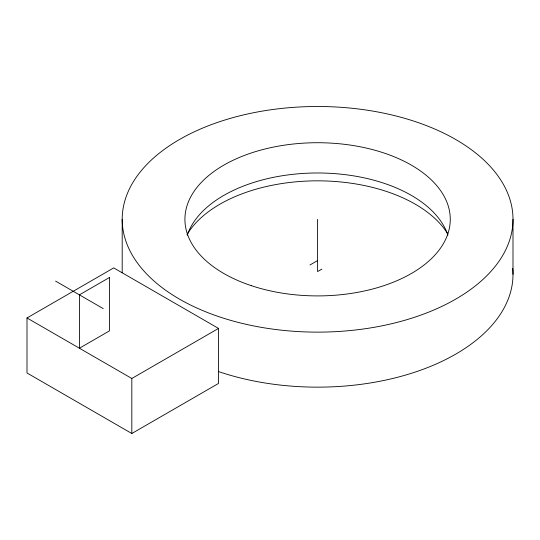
<?xml version="1.0" encoding="UTF-8"?>
<svg xmlns="http://www.w3.org/2000/svg" width="540" height="540" viewBox="0 0 540 540"><rect width="100%" height="100%" fill="white"/><g stroke="black" fill="none" stroke-linecap="round" stroke-linejoin="round"><path stroke-width="0.81" d="M27 317.966L113.711 267.901L218.531 328.421L218.531 383.434L131.821 433.499L27 372.985L27 317.966L131.821 378.479L218.531 328.421M309.974 264.978L317.601 260.577M321.887 269.102L317.601 271.579L317.601 219.314M55.586 281.104L103.235 308.61M513 219.314A195.399 112.813 0 0 1 219.895 317.014A195.399 112.813 0 0 1 219.895 121.615A195.399 112.813 0 0 1 513 219.314L513 274.334M131.821 378.479L131.821 433.499M122.195 219.314L122.195 272.666M186.995 234.617A138.132 79.751 0 0 1 316.994 180.833A138.132 79.751 0 0 1 447.802 233.955M512.73 268.427A195.399 112.813 0 0 1 418.898 370.805A195.399 112.813 0 0 1 218.288 371.493M187.279 235.224A132.671 76.592 0 0 1 317.601 172.982A132.671 76.592 0 0 1 447.917 235.224M109.424 277.526L79.407 294.86L79.407 348.226L109.424 330.892L109.424 277.526M251.262 285.647A132.671 76.592 0 0 0 450.265 219.314A132.671 76.592 0 0 0 251.262 152.982A132.671 76.592 0 0 0 251.262 285.647"/></g></svg>
